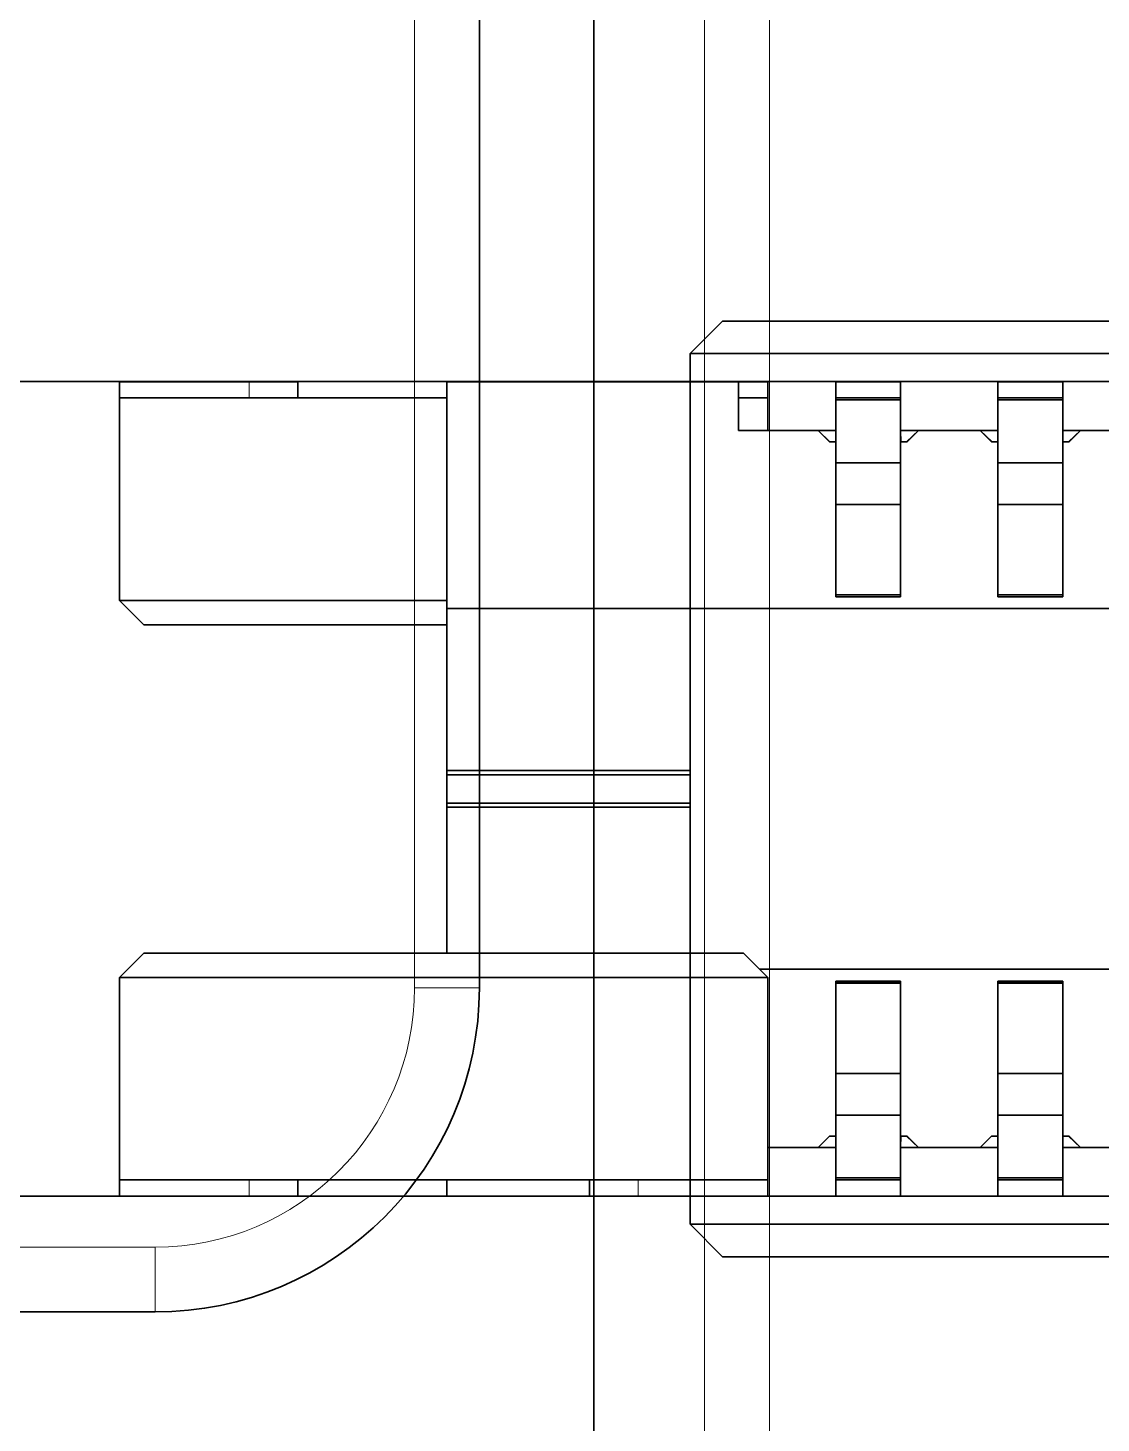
# Model space of a CAD drawing. Extents: x 468 to 804, y 295 to 621.
# Drawn here: x 584.913 to 588.224, y 424.657 to 428.963 of the extents above; entities that cross this region are included whole.
import ezdxf

# ---------------------------------------------------------------- set-up
doc = ezdxf.new("R2010")
doc.units = 0

msp = doc.modelspace()

# ---------------------------------------------------------------- linework, layer by layer
at = {"color": 7, "lineweight": 13, "ltscale": 0.21375}
msp.add_line((586.1057, 434.55), (586.1057, 426), dxfattribs=at)
at = {"color": 7, "lineweight": 35, "ltscale": 0.21375}
msp.add_line((586.3057, 434.55), (586.3057, 426), dxfattribs=at)
at = {"color": 7, "lineweight": 35, "ltscale": 0.4625}
msp.add_line((586.6587, 416.05), (586.6587, 434.55), dxfattribs=at)
at = {"color": 7, "lineweight": 13, "ltscale": 0.4625}
for p, q in [((587.0009, 416.05), (587.0009, 434.55)), ((587.2006, 416.05), (587.2006, 434.55))]:
    msp.add_line(p, q, dxfattribs=at)
at = {"color": 7, "lineweight": 35, "ltscale": 0.003535}
for p, q in [((586.9557, 427.9573), (587.0557, 428.0573)), ((586.9557, 427.9573), (587.0557, 428.0573)), ((587.0557, 425.1705), (586.9557, 425.2705)), ((586.9557, 425.2705), (587.0557, 425.1705)), ((587.0557, 425.1705), (586.9557, 425.2705)), ((586.9557, 425.2705), (587.0557, 425.1705)), ((587.0557, 425.1705), (586.9557, 425.2705))]:
    msp.add_line(p, q, dxfattribs=at)
at = {"color": 7, "lineweight": 35, "ltscale": 0.235001}
for p, q in [((596.4557, 428.0573), (587.0557, 428.0573)), ((596.4557, 428.0573), (587.0557, 428.0573)), ((596.4557, 425.1705), (587.0557, 425.1705)), ((596.4557, 425.1705), (587.0557, 425.1705)), ((596.4557, 425.1705), (587.0557, 425.1705))]:
    msp.add_line(p, q, dxfattribs=at)
at = {"color": 7, "lineweight": 35, "ltscale": 0.046249}
for p, q in [((586.9557, 427.9573), (586.9557, 426.1073)), ((586.9557, 427.9573), (586.9557, 426.1073)), ((587.1207, 426.1073), (585.2708, 426.1073))]:
    msp.add_line(p, q, dxfattribs=at)
at = {"color": 7, "lineweight": 35, "ltscale": 0.0325}
for p, q in [((586.9557, 426.6573), (586.9557, 427.9573)), ((586.9557, 427.9573), (586.9557, 426.6573)), ((586.9557, 427.9573), (586.9557, 426.6573))]:
    msp.add_line(p, q, dxfattribs=at)
at = {"color": 7, "lineweight": 35, "ltscale": 0.239999}
for p, q in [((586.9557, 427.9573), (596.5557, 427.9573)), ((586.9557, 427.9573), (596.5557, 427.9573)), ((596.5557, 427.1705), (586.9557, 427.1705)), ((586.9557, 425.2705), (596.5557, 425.2705)), ((586.9557, 425.2705), (596.5557, 425.2705))]:
    msp.add_line(p, q, dxfattribs=at)
at = {"color": 7, "lineweight": 35}
for p, q in [((606.2557, 427.871), (577.2557, 427.871)), ((606.2557, 425.3568), (577.2557, 425.3568))]:
    msp.add_line(p, q, dxfattribs=at)
at = {"color": 7, "lineweight": 35, "ltscale": 0.010001}
for p, q in [((585.1957, 427.8705), (585.5958, 427.8705)), ((585.5958, 425.3573), (585.1957, 425.3573)), ((587.1957, 425.3573), (586.7957, 425.3573))]:
    msp.add_line(p, q, dxfattribs=at)
at = {"color": 7, "lineweight": 35, "ltscale": 0.00125}
for p, q in [((585.1957, 427.8705), (585.1957, 427.8205)), ((585.7457, 427.8205), (585.7457, 427.8705)), ((585.7457, 427.8205), (585.7457, 427.8705)), ((585.7457, 427.8205), (585.7457, 427.8705)), ((585.7457, 427.8205), (585.7457, 427.8705)), ((585.7457, 427.8205), (585.7457, 427.8705)), ((585.7457, 427.8205), (585.7457, 427.8705)), ((587.1957, 427.8705), (587.1957, 427.8205)), ((587.4058, 427.8705), (587.4058, 427.8205)), ((587.4058, 427.8705), (587.4058, 427.8205)), ((587.6057, 427.8705), (587.6057, 427.8205)), ((587.6057, 427.8205), (587.6057, 427.8705)), ((587.6057, 427.8205), (587.6057, 427.8705)), ((587.9058, 427.8705), (587.9058, 427.8205)), ((587.9058, 427.8705), (587.9058, 427.8205)), ((588.1057, 427.8705), (588.1057, 427.8205)), ((588.1057, 427.8205), (588.1057, 427.8705)), ((588.1057, 427.8205), (588.1057, 427.8705)), ((586.9058, 426.5705), (586.9557, 426.5705)), ((586.9557, 426.5705), (586.9058, 426.5705)), ((585.1957, 425.3573), (585.1957, 425.4073)), ((585.7457, 425.4073), (585.7457, 425.3573)), ((586.2057, 425.3573), (586.2057, 425.4073)), ((586.2057, 425.3573), (586.2057, 425.4073)), ((586.2057, 425.4073), (586.2057, 425.3573)), ((586.2057, 425.3573), (586.2057, 425.4073)), ((586.2057, 425.3573), (586.2057, 425.4073)), ((586.6458, 425.4073), (586.6458, 425.3573)), ((586.6458, 425.4073), (586.6458, 425.3573)), ((586.6458, 425.4073), (586.6458, 425.3573)), ((586.6458, 425.4073), (586.6458, 425.3573)), ((586.6458, 425.4073), (586.6458, 425.3573)), ((586.6458, 425.4073), (586.6458, 425.3573)), ((587.1957, 425.3573), (587.1957, 425.4073)), ((587.4058, 425.4073), (587.4058, 425.3573)), ((587.4058, 425.4073), (587.4058, 425.3573)), ((587.4058, 425.3573), (587.4058, 425.4073)), ((587.6057, 425.3573), (587.6057, 425.4073)), ((587.6057, 425.3573), (587.6057, 425.4073)), ((587.9058, 425.4073), (587.9058, 425.3573)), ((587.9058, 425.4073), (587.9058, 425.3573)), ((587.9058, 425.3573), (587.9058, 425.4073)), ((588.1057, 425.3573), (588.1057, 425.4073)), ((588.1057, 425.3573), (588.1057, 425.4073))]:
    msp.add_line(p, q, dxfattribs=at)
at = {"color": 7, "lineweight": 35, "ltscale": 0.003749}
for p, q in [((585.7457, 427.8705), (585.5958, 427.8705)), ((585.5958, 425.3573), (585.7457, 425.3573)), ((586.6458, 425.3573), (586.7957, 425.3573))]:
    msp.add_line(p, q, dxfattribs=at)
at = {"color": 7, "lineweight": 13, "ltscale": 0.00125}
for p, q in [((585.5958, 427.8705), (585.5958, 427.8205)), ((585.5958, 425.3573), (585.5958, 425.4073)), ((586.7957, 425.3573), (586.7957, 425.4073))]:
    msp.add_line(p, q, dxfattribs=at)
at = {"color": 7, "lineweight": 35, "ltscale": 0.0175}
msp.add_line((586.2057, 427.8705), (586.2057, 427.1705), dxfattribs=at)
msp.add_line((586.2057, 427.8705), (586.2057, 427.1705), dxfattribs=at)
at = {"color": 7, "lineweight": 35, "ltscale": 0.022499}
for p, q in [((586.2057, 427.8705), (587.1057, 427.8705)), ((586.2057, 427.8705), (587.1057, 427.8705)), ((586.2057, 425.3573), (587.1057, 425.3573)), ((587.1057, 425.3573), (586.2057, 425.3573)), ((587.1057, 425.3573), (586.2057, 425.3573))]:
    msp.add_line(p, q, dxfattribs=at)
at = {"color": 7, "lineweight": 35, "ltscale": 0.00375}
for p, q in [((587.1057, 427.7205), (587.1057, 427.8705)), ((587.1057, 427.7205), (587.1057, 427.8705)), ((587.1057, 427.8705), (587.1057, 427.7205)), ((587.1057, 427.7205), (587.1057, 427.8705)), ((587.1057, 427.8705), (587.1057, 427.7205))]:
    msp.add_line(p, q, dxfattribs=at)
at = {"color": 7, "lineweight": 35, "ltscale": 0.002251}
for p, q in [((587.1057, 427.8705), (587.1957, 427.8705)), ((587.1057, 427.8205), (587.1957, 427.8205))]:
    msp.add_line(p, q, dxfattribs=at)
at = {"color": 7, "lineweight": 35, "ltscale": 0.004999}
for p, q in [((587.6057, 427.8705), (587.4058, 427.8705)), ((587.6057, 427.8705), (587.4058, 427.8705)), ((588.1057, 427.8705), (587.9058, 427.8705)), ((588.1057, 427.8705), (587.9058, 427.8705)), ((587.6057, 427.8205), (587.4058, 427.8205)), ((587.6057, 427.8205), (587.4058, 427.8205)), ((587.6057, 427.8144), (587.4058, 427.8144)), ((587.6057, 427.8144), (587.4058, 427.8144)), ((588.1057, 427.8205), (587.9058, 427.8205)), ((588.1057, 427.8205), (587.9058, 427.8205)), ((588.1057, 427.8144), (587.9058, 427.8144)), ((588.1057, 427.8144), (587.9058, 427.8144)), ((587.6057, 427.6205), (587.4058, 427.6205)), ((587.6057, 427.6205), (587.4058, 427.6205)), ((587.4058, 427.6205), (587.6057, 427.6205)), ((588.1057, 427.6205), (587.9058, 427.6205)), ((588.1057, 427.6205), (587.9058, 427.6205)), ((587.9058, 427.6205), (588.1057, 427.6205)), ((587.4058, 427.4922), (587.6057, 427.4922)), ((587.4058, 427.4922), (587.6057, 427.4922)), ((587.9058, 427.4922), (588.1057, 427.4922)), ((587.9058, 427.4922), (588.1057, 427.4922)), ((587.6057, 427.2127), (587.4058, 427.2127)), ((587.4058, 427.2127), (587.6057, 427.2127)), ((587.4058, 427.2127), (587.6057, 427.2127)), ((588.1057, 427.2127), (587.9058, 427.2127)), ((587.9058, 427.2127), (588.1057, 427.2127)), ((587.9058, 427.2127), (588.1057, 427.2127)), ((587.4058, 427.2072), (587.6057, 427.2072)), ((587.4058, 427.2072), (587.6057, 427.2072)), ((587.9058, 427.2072), (588.1057, 427.2072)), ((587.9058, 427.2072), (588.1057, 427.2072)), ((587.6057, 426.0205), (587.4058, 426.0205)), ((587.6057, 426.0205), (587.4058, 426.0205)), ((587.6057, 426.0151), (587.4058, 426.0151)), ((587.4058, 426.0151), (587.6057, 426.0151)), ((587.6057, 426.015), (587.4058, 426.015)), ((588.1057, 426.0205), (587.9058, 426.0205)), ((588.1057, 426.0205), (587.9058, 426.0205)), ((588.1057, 426.0151), (587.9058, 426.0151)), ((587.9058, 426.0151), (588.1057, 426.0151)), ((588.1057, 426.015), (587.9058, 426.015)), ((587.6057, 425.7356), (587.4058, 425.7356)), ((587.6057, 425.7356), (587.4058, 425.7356)), ((588.1057, 425.7356), (587.9058, 425.7356)), ((588.1057, 425.7356), (587.9058, 425.7356)), ((587.4058, 425.6073), (587.6057, 425.6073)), ((587.4058, 425.6073), (587.6057, 425.6073)), ((587.9058, 425.6073), (588.1057, 425.6073)), ((587.9058, 425.6073), (588.1057, 425.6073)), ((587.4058, 425.4134), (587.6057, 425.4134)), ((587.4058, 425.4134), (587.6057, 425.4134)), ((587.4058, 425.4073), (587.6057, 425.4073)), ((587.4058, 425.4073), (587.6057, 425.4073)), ((587.9058, 425.4134), (588.1057, 425.4134)), ((587.9058, 425.4134), (588.1057, 425.4134)), ((587.9058, 425.4073), (588.1057, 425.4073)), ((587.9058, 425.4073), (588.1057, 425.4073)), ((587.6057, 425.3573), (587.4058, 425.3573)), ((587.6057, 425.3573), (587.4058, 425.3573)), ((587.4058, 425.3573), (587.6057, 425.3573)), ((587.4058, 425.3573), (587.6057, 425.3573)), ((587.4058, 425.3573), (587.6057, 425.3573)), ((588.1057, 425.3573), (587.9058, 425.3573)), ((588.1057, 425.3573), (587.9058, 425.3573)), ((587.9058, 425.3573), (588.1057, 425.3573)), ((587.9058, 425.3573), (588.1057, 425.3573)), ((587.9058, 425.3573), (588.1057, 425.3573))]:
    msp.add_line(p, q, dxfattribs=at)
at = {"color": 7, "lineweight": 35, "ltscale": 0.003037}
for p, q in [((587.6057, 427.8705), (587.6057, 427.749)), ((587.6057, 427.8705), (587.6057, 427.749)), ((588.1057, 427.8705), (588.1057, 427.749)), ((588.1057, 427.8705), (588.1057, 427.749)), ((587.4058, 425.3573), (587.4058, 425.4788)), ((587.4058, 425.3573), (587.4058, 425.4788)), ((587.9058, 425.3573), (587.9058, 425.4788)), ((587.9058, 425.3573), (587.9058, 425.4788))]:
    msp.add_line(p, q, dxfattribs=at)
at = {"color": 7, "lineweight": 35, "ltscale": 0.02525}
for p, q in [((585.1957, 427.8205), (586.2057, 427.8205)), ((586.2057, 427.1955), (585.1957, 427.1955))]:
    msp.add_line(p, q, dxfattribs=at)
at = {"color": 7, "lineweight": 35, "ltscale": 0.015625}
for p, q in [((585.1957, 427.1955), (585.1957, 427.8205)), ((585.1957, 426.0323), (585.1957, 425.4073)), ((587.1957, 426.0323), (587.1957, 425.4073))]:
    msp.add_line(p, q, dxfattribs=at)
at = {"color": 7, "lineweight": 35, "ltscale": 0.0025}
for p, q in [((587.1957, 427.7205), (587.1957, 427.8205)), ((586.2057, 426.5705), (586.2057, 426.6705)), ((586.2057, 426.5705), (586.2057, 426.6705)), ((586.2057, 426.5573), (586.2057, 426.6573)), ((586.2057, 426.5573), (586.2057, 426.6573)), ((586.2057, 426.6573), (586.2057, 426.5573)), ((586.9557, 426.5573), (586.9557, 426.6573))]:
    msp.add_line(p, q, dxfattribs=at)
at = {"color": 7, "lineweight": 35, "ltscale": 0.005}
for p, q in [((587.4058, 427.8205), (587.4058, 427.6205)), ((587.4058, 427.8205), (587.4058, 427.6205)), ((587.6057, 427.8205), (587.6057, 427.6205)), ((587.6057, 427.8205), (587.6057, 427.6205)), ((587.9058, 427.8205), (587.9058, 427.6205)), ((587.9058, 427.8205), (587.9058, 427.6205)), ((588.1057, 427.8205), (588.1057, 427.6205)), ((588.1057, 427.8205), (588.1057, 427.6205)), ((587.4058, 425.4073), (587.4058, 425.6073)), ((587.4058, 425.4073), (587.4058, 425.6073)), ((587.6057, 425.4073), (587.6057, 425.6073)), ((587.6057, 425.4073), (587.6057, 425.6073)), ((587.9058, 425.4073), (587.9058, 425.6073)), ((587.9058, 425.4073), (587.9058, 425.6073)), ((588.1057, 425.4073), (588.1057, 425.6073)), ((588.1057, 425.4073), (588.1057, 425.6073))]:
    msp.add_line(p, q, dxfattribs=at)
at = {"color": 7, "lineweight": 35, "ltscale": 0.008055}
for p, q in [((587.4058, 427.4922), (587.4058, 427.8144)), ((587.4058, 427.4922), (587.4058, 427.8144)), ((587.6057, 427.4922), (587.6057, 427.8144)), ((587.6057, 427.4922), (587.6057, 427.8144)), ((587.9058, 427.4922), (587.9058, 427.8144)), ((587.9058, 427.4922), (587.9058, 427.8144)), ((588.1057, 427.4922), (588.1057, 427.8144)), ((588.1057, 427.4922), (588.1057, 427.8144)), ((587.4058, 425.7356), (587.4058, 425.4134)), ((587.4058, 425.7356), (587.4058, 425.4134)), ((587.6057, 425.7356), (587.6057, 425.4134)), ((587.6057, 425.7356), (587.6057, 425.4134)), ((587.9058, 425.7356), (587.9058, 425.4134)), ((587.9058, 425.7356), (587.9058, 425.4134)), ((588.1057, 425.7356), (588.1057, 425.4134)), ((588.1057, 425.7356), (588.1057, 425.4134))]:
    msp.add_line(p, q, dxfattribs=at)
at = {"color": 7, "lineweight": 35, "ltscale": 0.015179}
for p, q in [((587.4058, 427.2072), (587.4058, 427.8144)), ((587.9058, 427.2072), (587.9058, 427.8144)), ((587.6057, 426.0205), (587.6057, 425.4134)), ((588.1057, 426.0205), (588.1057, 425.4134))]:
    msp.add_line(p, q, dxfattribs=at)
at = {"color": 7, "lineweight": 35, "ltscale": 0.002503}
for p, q in [((587.6057, 427.8205), (587.6057, 427.7204)), ((588.1057, 427.8205), (588.1057, 427.7204)), ((587.4058, 425.4073), (587.4058, 425.5074)), ((587.9058, 425.4073), (587.9058, 425.5074))]:
    msp.add_line(p, q, dxfattribs=at)
at = {"color": 7, "lineweight": 35, "ltscale": 0.000712585}
for p, q in [((587.6057, 427.7205), (587.6057, 427.749)), ((587.6057, 427.749), (587.6057, 427.7205)), ((588.1057, 427.7205), (588.1057, 427.749)), ((588.1057, 427.749), (588.1057, 427.7205)), ((587.4058, 425.4788), (587.4058, 425.5073)), ((587.4058, 425.5073), (587.4058, 425.4788)), ((587.9058, 425.4788), (587.9058, 425.5073)), ((587.9058, 425.5073), (587.9058, 425.4788))]:
    msp.add_line(p, q, dxfattribs=at)
at = {"color": 7, "lineweight": 35, "ltscale": 0.006125}
msp.add_line((587.3507, 427.7205), (587.1057, 427.7205), dxfattribs=at)
msp.add_line((587.3507, 427.7205), (587.1057, 427.7205), dxfattribs=at)
at = {"color": 7, "lineweight": 35, "ltscale": 0.001238}
for p, q in [((587.3507, 427.7205), (587.3857, 427.6855)), ((587.3507, 427.7205), (587.3857, 427.6855)), ((587.6257, 427.6855), (587.6608, 427.7205)), ((587.6257, 427.6855), (587.6608, 427.7205)), ((587.8507, 427.7205), (587.8857, 427.6855)), ((587.8507, 427.7205), (587.8857, 427.6855)), ((588.1257, 427.6855), (588.1608, 427.7205)), ((588.1257, 427.6855), (588.1608, 427.7205)), ((587.3857, 425.5423), (587.3507, 425.5073)), ((587.3857, 425.5423), (587.3507, 425.5073)), ((587.3857, 425.5423), (587.3507, 425.5073)), ((587.6608, 425.5073), (587.6257, 425.5423)), ((587.6257, 425.5423), (587.6608, 425.5073)), ((587.6608, 425.5073), (587.6257, 425.5423)), ((587.8857, 425.5423), (587.8507, 425.5073)), ((587.8857, 425.5423), (587.8507, 425.5073)), ((587.8857, 425.5423), (587.8507, 425.5073)), ((588.1608, 425.5073), (588.1257, 425.5423)), ((588.1257, 425.5423), (588.1608, 425.5073)), ((588.1608, 425.5073), (588.1257, 425.5423))]:
    msp.add_line(p, q, dxfattribs=at)
at = {"color": 7, "lineweight": 35, "ltscale": 0.001376}
for p, q in [((587.4058, 427.7205), (587.3507, 427.7205)), ((587.4058, 427.7205), (587.3507, 427.7205)), ((587.6608, 427.7205), (587.6057, 427.7205)), ((587.6608, 427.7205), (587.6057, 427.7205)), ((587.9058, 427.7205), (587.8507, 427.7205)), ((587.9058, 427.7205), (587.8507, 427.7205)), ((588.1608, 427.7205), (588.1057, 427.7205)), ((588.1608, 427.7205), (588.1057, 427.7205)), ((587.3507, 425.5073), (587.4058, 425.5073)), ((587.4058, 425.5073), (587.3507, 425.5073)), ((587.3507, 425.5073), (587.4058, 425.5073)), ((587.6057, 425.5073), (587.6608, 425.5073)), ((587.6608, 425.5073), (587.6057, 425.5073)), ((587.6057, 425.5073), (587.6608, 425.5073)), ((587.8507, 425.5073), (587.9058, 425.5073)), ((587.9058, 425.5073), (587.8507, 425.5073)), ((587.8507, 425.5073), (587.9058, 425.5073)), ((588.1057, 425.5073), (588.1608, 425.5073)), ((588.1608, 425.5073), (588.1057, 425.5073)), ((588.1057, 425.5073), (588.1608, 425.5073))]:
    msp.add_line(p, q, dxfattribs=at)
at = {"color": 7, "lineweight": 35, "ltscale": 0.001271}
for p, q in [((587.3507, 427.7205), (587.3876, 427.6855)), ((587.6608, 427.7205), (587.6239, 427.6855)), ((587.6239, 427.6855), (587.6608, 427.7205)), ((587.8507, 427.7205), (587.8876, 427.6855)), ((588.1608, 427.7205), (588.1239, 427.6855)), ((588.1239, 427.6855), (588.1608, 427.7205))]:
    msp.add_line(p, q, dxfattribs=at)
at = {"color": 7, "lineweight": 35, "ltscale": 0.00036307}
for p, q in [((587.3857, 427.6855), (587.3755, 427.6958)), ((587.8857, 427.6855), (587.8755, 427.6958)), ((587.3755, 425.532), (587.3857, 425.5423)), ((587.8755, 425.532), (587.8857, 425.5423))]:
    msp.add_line(p, q, dxfattribs=at)
at = {"color": 7, "lineweight": 35, "ltscale": 0.000500488}
for p, q in [((587.4058, 427.6855), (587.3857, 427.6855)), ((587.4058, 427.6855), (587.3857, 427.6855)), ((587.6257, 427.6855), (587.6057, 427.6855)), ((587.6257, 427.6855), (587.6057, 427.6855)), ((587.9058, 427.6855), (587.8857, 427.6855)), ((587.9058, 427.6855), (587.8857, 427.6855)), ((588.1257, 427.6855), (588.1057, 427.6855)), ((588.1257, 427.6855), (588.1057, 427.6855)), ((587.4058, 425.5423), (587.3857, 425.5423)), ((587.4058, 425.5423), (587.3857, 425.5423)), ((587.4058, 425.5423), (587.3857, 425.5423)), ((587.6257, 425.5423), (587.6057, 425.5423)), ((587.6257, 425.5423), (587.6057, 425.5423)), ((587.6257, 425.5423), (587.6057, 425.5423)), ((587.9058, 425.5423), (587.8857, 425.5423)), ((587.9058, 425.5423), (587.8857, 425.5423)), ((587.9058, 425.5423), (587.8857, 425.5423)), ((588.1257, 425.5423), (588.1057, 425.5423)), ((588.1257, 425.5423), (588.1057, 425.5423)), ((588.1257, 425.5423), (588.1057, 425.5423))]:
    msp.add_line(p, q, dxfattribs=at)
at = {"color": 7, "lineweight": 35, "ltscale": 0.000875177}
for p, q in [((587.4058, 427.7205), (587.4053, 427.6855)), ((587.6057, 427.7205), (587.6062, 427.6855)), ((587.9058, 427.7205), (587.9053, 427.6855)), ((588.1057, 427.7205), (588.1062, 427.6855)), ((587.6057, 425.5073), (587.6062, 425.5423)), ((588.1057, 425.5073), (588.1062, 425.5423))]:
    msp.add_line(p, q, dxfattribs=at)
at = {"color": 7, "lineweight": 35, "ltscale": 0.001625}
for p, q in [((587.6057, 427.6855), (587.6057, 427.6205)), ((588.1057, 427.6855), (588.1057, 427.6205)), ((587.4058, 425.5423), (587.4058, 425.6073)), ((587.9058, 425.5423), (587.9058, 425.6073))]:
    msp.add_line(p, q, dxfattribs=at)
at = {"color": 7, "lineweight": 35, "ltscale": 0.004749}
for p, q in [((587.8507, 427.7205), (587.6608, 427.7205)), ((587.8507, 427.7205), (587.6608, 427.7205)), ((588.3507, 427.7205), (588.1608, 427.7205)), ((588.3507, 427.7205), (588.1608, 427.7205)), ((587.8507, 425.5073), (587.6608, 425.5073)), ((587.6608, 425.5073), (587.8507, 425.5073)), ((587.6608, 425.5073), (587.8507, 425.5073)), ((588.3507, 425.5073), (588.1608, 425.5073)), ((588.1608, 425.5073), (588.3507, 425.5073)), ((588.1608, 425.5073), (588.3507, 425.5073))]:
    msp.add_line(p, q, dxfattribs=at)
at = {"color": 7, "lineweight": 35, "ltscale": 0.006986}
for p, q in [((587.4058, 427.4922), (587.4058, 427.2127)), ((587.6057, 427.2127), (587.6057, 427.4922)), ((587.9058, 427.4922), (587.9058, 427.2127)), ((588.1057, 427.2127), (588.1057, 427.4922)), ((587.4058, 426.015), (587.4058, 425.7356)), ((587.6057, 425.7356), (587.6057, 426.015)), ((587.9058, 426.015), (587.9058, 425.7356)), ((588.1057, 425.7356), (588.1057, 426.015))]:
    msp.add_line(p, q, dxfattribs=at)
at = {"color": 7, "lineweight": 35, "ltscale": 0.002122}
for p, q in [((587.4058, 427.4073), (587.4058, 427.4922)), ((587.6057, 427.4073), (587.6057, 427.4922)), ((587.9058, 427.4073), (587.9058, 427.4922)), ((588.1057, 427.4073), (588.1057, 427.4922)), ((587.4058, 425.8205), (587.4058, 425.7356)), ((587.6057, 425.8205), (587.6057, 425.7356)), ((587.9058, 425.8205), (587.9058, 425.7356)), ((588.1057, 425.8205), (588.1057, 425.7356))]:
    msp.add_line(p, q, dxfattribs=at)
at = {"color": 7, "lineweight": 35, "ltscale": 0.004864}
for p, q in [((587.4058, 427.2127), (587.4058, 427.4073)), ((587.6057, 427.2127), (587.6057, 427.4073)), ((587.9058, 427.2127), (587.9058, 427.4073)), ((588.1057, 427.2127), (588.1057, 427.4073)), ((587.4058, 426.015), (587.4058, 425.8205)), ((587.6057, 426.015), (587.6057, 425.8205)), ((587.9058, 426.015), (587.9058, 425.8205)), ((588.1057, 426.015), (588.1057, 425.8205))]:
    msp.add_line(p, q, dxfattribs=at)
at = {"color": 7, "lineweight": 35, "ltscale": 0.000136566}
for p, q in [((587.4058, 427.2072), (587.4058, 427.2127)), ((587.6057, 427.2072), (587.6057, 427.2127)), ((587.9058, 427.2072), (587.9058, 427.2127)), ((588.1057, 427.2072), (588.1057, 427.2127)), ((587.4058, 426.0205), (587.4058, 426.0151)), ((587.6057, 426.0205), (587.6057, 426.0151)), ((587.9058, 426.0205), (587.9058, 426.0151)), ((588.1057, 426.0205), (588.1057, 426.0151))]:
    msp.add_line(p, q, dxfattribs=at)
at = {"color": 7, "lineweight": 35, "ltscale": 0.000137329}
for p, q in [((587.4058, 427.2072), (587.4058, 427.2127)), ((587.6057, 427.2072), (587.6057, 427.2127)), ((587.9058, 427.2072), (587.9058, 427.2127)), ((588.1057, 427.2072), (588.1057, 427.2127)), ((587.4058, 426.0205), (587.4058, 426.015)), ((587.6057, 426.0205), (587.6057, 426.015)), ((587.9058, 426.0205), (587.9058, 426.015)), ((588.1057, 426.0205), (588.1057, 426.015))]:
    msp.add_line(p, q, dxfattribs=at)
at = {"color": 7, "lineweight": 35, "ltscale": 0.002652}
for p, q in [((585.1957, 427.1955), (585.2708, 427.1205)), ((585.1957, 426.0323), (585.2708, 426.1073)), ((587.1207, 426.1073), (587.1957, 426.0323))]:
    msp.add_line(p, q, dxfattribs=at)
at = {"color": 7, "lineweight": 35, "ltscale": 0.0125}
for p, q in [((586.2057, 426.6705), (586.2057, 427.1705)), ((586.2057, 426.6705), (586.2057, 427.1705)), ((586.2057, 425.3573), (586.7057, 425.3573))]:
    msp.add_line(p, q, dxfattribs=at)
at = {"color": 7, "lineweight": 35, "ltscale": 0.01875}
for p, q in [((586.9557, 427.1705), (586.2057, 427.1705)), ((586.2057, 426.6705), (586.9557, 426.6705)), ((586.2057, 426.6705), (586.9557, 426.6705)), ((586.9557, 426.6573), (586.2057, 426.6573)), ((586.9557, 426.6573), (586.2057, 426.6573)), ((586.2057, 426.5705), (586.9557, 426.5705)), ((586.9557, 426.5705), (586.2057, 426.5705)), ((586.2057, 426.5705), (586.9557, 426.5705)), ((586.9557, 426.5573), (586.2057, 426.5573)), ((586.9557, 426.5573), (586.2057, 426.5573))]:
    msp.add_line(p, q, dxfattribs=at)
at = {"color": 7, "lineweight": 35, "ltscale": 0.277499}
msp.add_line((586.2057, 427.1705), (597.3057, 427.1705), dxfattribs=at)
msp.add_line((586.2057, 427.1705), (597.3057, 427.1705), dxfattribs=at)
at = {"color": 7, "lineweight": 35, "ltscale": 0.0475}
msp.add_line((586.9557, 425.2705), (586.9557, 427.1705), dxfattribs=at)
msp.add_line((586.9557, 425.2705), (586.9557, 427.1705), dxfattribs=at)
at = {"color": 7, "lineweight": 35, "ltscale": 0.023375}
msp.add_line((585.2708, 427.1205), (586.2057, 427.1205), dxfattribs=at)
at = {"color": 7, "lineweight": 35, "ltscale": 0.01125}
for p, q in [((586.2057, 426.1073), (586.2057, 426.5573)), ((586.2057, 426.5573), (586.2057, 426.1073)), ((586.2057, 426.1073), (586.2057, 426.5573)), ((586.9557, 426.5573), (586.9557, 426.1073))]:
    msp.add_line(p, q, dxfattribs=at)
at = {"color": 7, "lineweight": 35, "ltscale": 0.253374}
msp.add_line((597.3057, 426.0573), (587.1708, 426.0573), dxfattribs=at)
msp.add_line((597.3057, 426.0573), (587.1708, 426.0573), dxfattribs=at)
at = {"color": 7, "lineweight": 35, "ltscale": 0.05}
for p, q in [((585.1957, 426.0323), (587.1957, 426.0323)), ((587.1957, 425.4073), (585.1957, 425.4073))]:
    msp.add_line(p, q, dxfattribs=at)
at = {"color": 7, "lineweight": 13, "ltscale": 0.005}
for p, q in [((586.1057, 426), (586.3057, 426)), ((585.3057, 425.2), (585.3057, 425))]:
    msp.add_line(p, q, dxfattribs=at)
at = {"color": 7, "lineweight": 35, "ltscale": 0.000875092}
for p, q in [((587.4058, 425.5073), (587.4058, 425.5423)), ((587.9058, 425.5073), (587.9058, 425.5423))]:
    msp.add_line(p, q, dxfattribs=at)
at = {"color": 7, "lineweight": 35, "ltscale": 0.001272}
for p, q in [((587.6608, 425.5073), (587.6238, 425.5423)), ((588.1608, 425.5073), (588.1238, 425.5423))]:
    msp.add_line(p, q, dxfattribs=at)
at = {"color": 7, "lineweight": 35, "ltscale": 0.003874}
for p, q in [((587.3507, 425.5073), (587.1957, 425.5073)), ((587.1957, 425.5073), (587.3507, 425.5073)), ((587.1957, 425.5073), (587.3507, 425.5073))]:
    msp.add_line(p, q, dxfattribs=at)
at = {"color": 7, "lineweight": 35, "ltscale": 0.011}
msp.add_line((586.6458, 425.3573), (586.2057, 425.3573), dxfattribs=at)
at = {"color": 7, "lineweight": 35, "ltscale": 0.009999}
msp.add_line((586.7057, 425.3573), (587.1057, 425.3573), dxfattribs=at)
at = {"color": 7, "lineweight": 13, "ltscale": 0.053749}
msp.add_line((585.3057, 425.2), (583.1558, 425.2), dxfattribs=at)
at = {"color": 7, "lineweight": 35, "ltscale": 0.002501}
for p, q in [((587.0557, 425.1705), (587.1558, 425.1705)), ((587.1558, 425.1705), (587.0557, 425.1705))]:
    msp.add_line(p, q, dxfattribs=at)
at = {"color": 7, "lineweight": 35, "ltscale": 0.053749}
msp.add_line((585.3057, 425), (583.1558, 425), dxfattribs=at)
at = {"color": 7, "lineweight": 35}
msp.add_arc((585.3057, 426), 1, 270, 360, dxfattribs=at)
at = {"color": 7, "lineweight": 13}
msp.add_arc((585.3057, 426), 0.8, 270, 0, dxfattribs=at)

doc.saveas('drawing.dxf')
